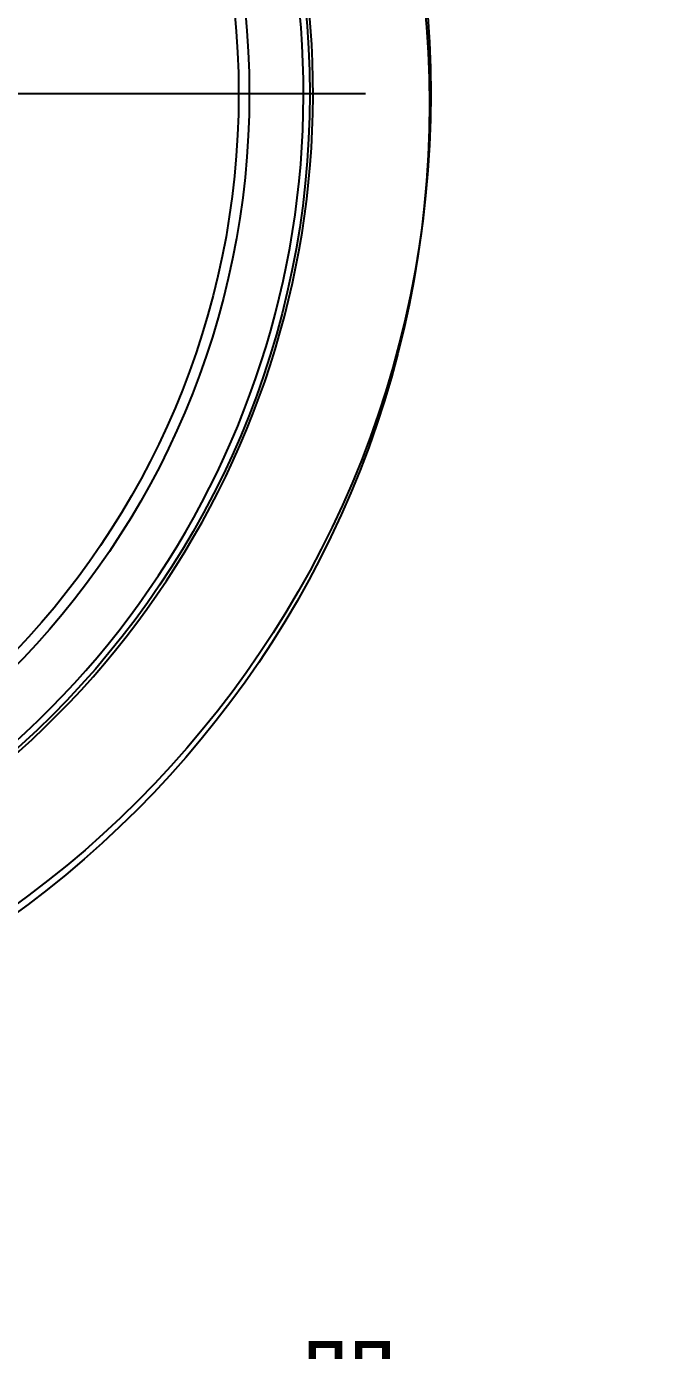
# Model space of a CAD drawing. Header units: millimetres. Extents: x 1387 to 2553, y -68 to 207.
# Drawn here: x 2334.11 to 2346.23, y 45.79 to 70.71 of the extents above; entities that cross this region are included whole.
import ezdxf

# ---------------------------------------------------------------- set-up
doc = ezdxf.new("R2010")
doc.units = ezdxf.units.MM
doc.linetypes.add('ACAD_ISO02W100', pattern=[15, 12, -3])
for name, color, linetype in [('DIM', 3, 'Continuous'), ('Panel', 7, 'Continuous'), ('POL', 4, 'Continuous')]:
    doc.layers.add(name, color=color, linetype=linetype)
doc.styles.add('宋体', font='')
doc.styles.get('宋体').set_extended_font_data('SimSun')

# ---------------------------------------------------------------- blocks, each defined once
blk = doc.blocks.new('DASFASFASF')
at = {"color": 7}
blk.add_circle((2230.637, 15.215), 18.825, dxfattribs=at)
at = {"color": 7, "linetype": 'Continuous'}
blk.add_circle((2230.637, 15.215), 16.549, dxfattribs=at)
at = {"color": 4, "linetype": 'Continuous'}
blk.add_circle((2230.637, 15.215), 15.41, dxfattribs=at)
blk = doc.blocks.new('ASDFASF')
at = {"color": 7}
blk.add_circle((605.35, 2850.089), 18.8, dxfattribs=at)

msp = doc.modelspace()

# ---------------------------------------------------------------- linework, layer by layer
at = {"color": 1, "linetype": 'ACAD_ISO02W100', "elevation": 2.674}
msp.add_lwpolyline([(2340.488, 69.448), (2305.183, 69.448)], dxfattribs=at)
at = {"layer": 'Panel', "elevation": 2.674}
msp.add_lwpolyline([(2332.672, 56.022, 3.071498), (2313.114, 56.022)], format="xyb", dxfattribs=at)
at = {"layer": 'Panel'}
msp.add_circle((2322.893, 69.448, 2.674), 15.21, dxfattribs=at)
at = {"layer": 'POL', "elevation": 2.674}
msp.add_lwpolyline([(2332.566, 56.167, 3.071498), (2313.22, 56.167)], format="xyb", dxfattribs=at)

# ---------------------------------------------------------------- block references
at = {"color": 7}
msp.add_blockref('ASDFASF', (1717.543, -2780.833, 2.674), dxfattribs=at)
at = {"color": 7, "rotation": 180}
msp.add_blockref('DASFASFASF', (4553.53, 84.663, 2.674), dxfattribs=at)

# ---------------------------------------------------------------- texts
at = {"layer": 'DIM', "insert": (2339.158, 45.845), "char_height": 1.5, "attachment_point": 1, "style": '宋体'}
msp.add_mtext_dynamic_manual_height_columns('器件区1.35MAX\\P点胶不能高出元器件高温胶覆盖', width=2.81464, gutter_width=12.5, heights=[0], dxfattribs=at)

doc.saveas('drawing.dxf')
